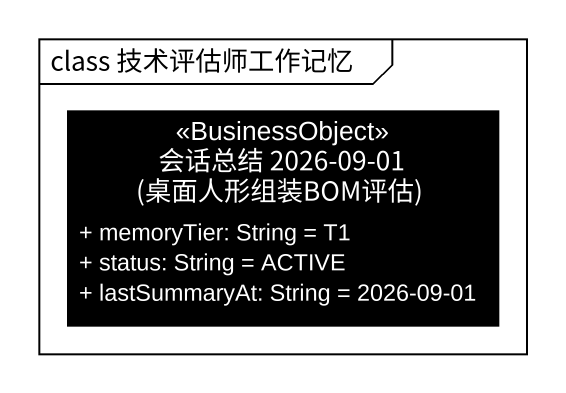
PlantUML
@startuml
mainframe class 技术评估师工作记忆
hide circle
hide empty members
skinparam classAttributeIconSize 0
class "会话总结 2026-09-01 (桌面人形组装BOM评估)" as 会话总结_2026_09_01_桌面人形组装BOM评估 <<BusinessObject>> #000000 {
  + memoryTier: String = T1
  + status: String = ACTIVE
  + lastSummaryAt: String = 2026-09-01
}
@enduml
